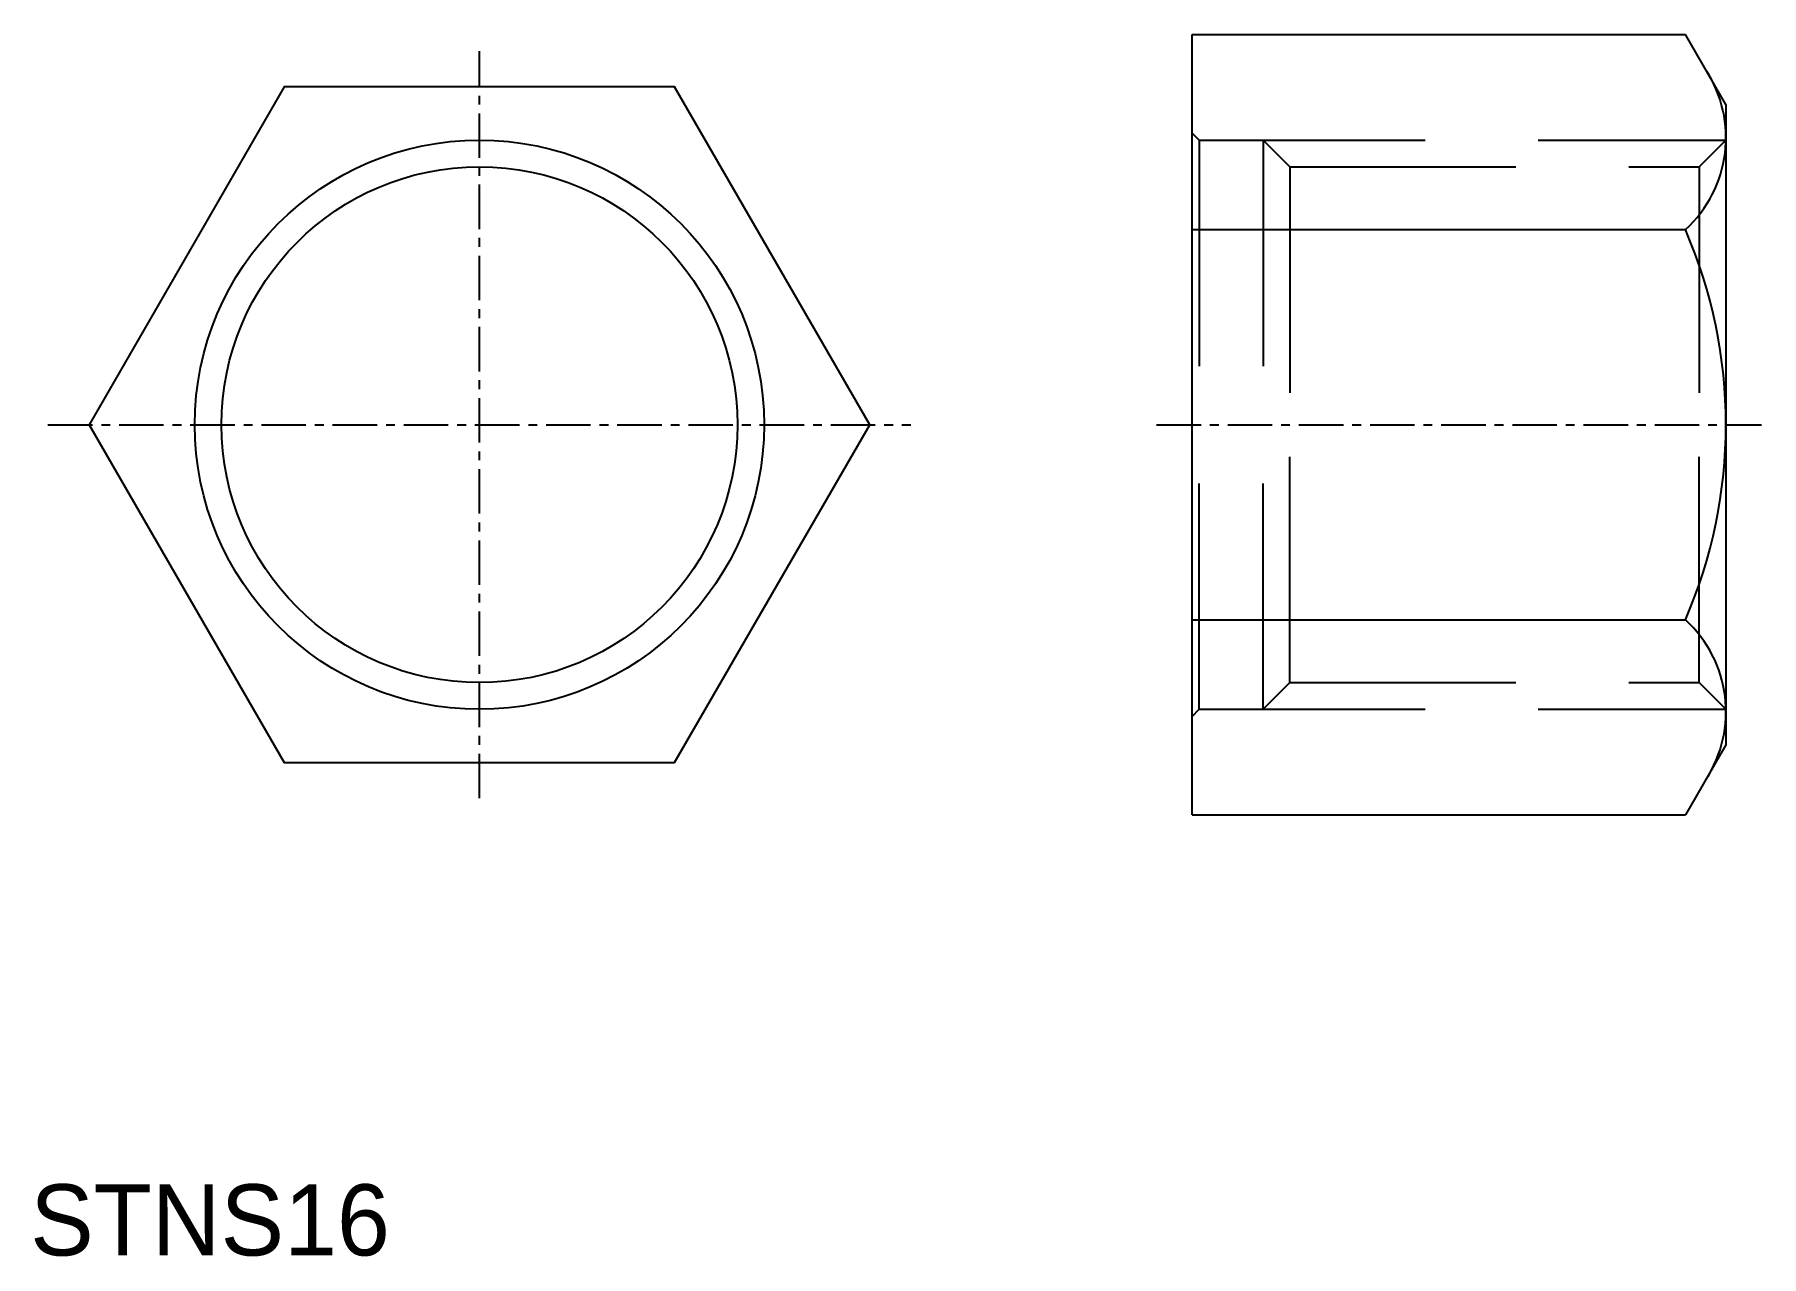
# Model space of a CAD drawing. Extents: x -0.2 to 48.3, y 18.7 to 53.1.
import ezdxf

# ---------------------------------------------------------------- set-up
doc = ezdxf.new("R2010")
doc.units = 0
doc.linetypes.add('CENTER', pattern=[2, 1.25, -0.25, 0.25, -0.25])
doc.linetypes.add('HIDDEN', pattern=[9.525, 6.35, -3.175])
doc.layers.get('0').update_dxf_attribs({"linetype": 'CONTINUOUS'})
doc.layers.add('18-1-HID', color=4, linetype='HIDDEN')
doc.layers.add('CENTER', color=1, linetype='CENTER')

msp = doc.modelspace()

# ---------------------------------------------------------------- linework, layer by layer
at = {"color": 7, "linetype": 'CONTINUOUS'}
for p, q in [((32.332, 31.124), (32.332, 53.064)), ((32.332, 53.064), (46.194, 53.064)), ((47.332, 51.094), (46.194, 53.064)), ((47.332, 51.094), (47.332, 33.094)), ((32.332, 47.579), (46.194, 47.579)), ((32.332, 36.609), (46.194, 36.609)), ((47.332, 33.094), (46.194, 31.124)), ((32.332, 31.124), (46.194, 31.124))]:
    msp.add_line(p, q, dxfattribs=at)
msp.add_lwpolyline([(17.788, 32.594), (23.273, 42.094), (17.788, 51.594), (6.819, 51.594), (1.334, 42.094), (6.819, 32.594)], close=True, dxfattribs=at)
for radius in [8, 7.25]:
    msp.add_circle((12.304, 42.094), radius, dxfattribs=at)
for centre, radius, start, end in [((43.836, 50.163), 3.499, 312.3893, 33.208), ((33.536, 42.094), 13.796, 336.5734, 23.4266), ((43.836, 34.025), 3.499, 326.792, 47.6107)]:
    msp.add_arc(centre, radius, start, end, dxfattribs=at)
at = {"layer": '18-1-HID', "color": 4, "linetype": 'HIDDEN'}
for p, q in [((32.332, 50.294), (32.532, 50.094)), ((32.532, 50.094), (47.332, 50.094)), ((32.532, 50.094), (32.532, 42.094)), ((34.332, 50.094), (35.082, 49.344)), ((34.332, 50.094), (34.332, 42.094)), ((46.582, 49.344), (47.332, 50.094)), ((35.082, 49.344), (46.582, 49.344)), ((35.082, 49.344), (35.082, 42.094)), ((46.582, 49.344), (46.582, 42.094)), ((32.532, 34.094), (32.532, 42.094)), ((34.332, 34.094), (34.332, 42.094)), ((35.082, 34.844), (35.082, 42.094)), ((46.582, 34.844), (46.582, 42.094)), ((34.332, 34.094), (35.082, 34.844)), ((35.082, 34.844), (46.582, 34.844)), ((46.582, 34.844), (47.332, 34.094)), ((32.332, 33.894), (32.532, 34.094)), ((32.532, 34.094), (47.332, 34.094))]:
    msp.add_line(p, q, dxfattribs=at)
at = {"layer": 'CENTER', "color": 1, "linetype": 'CENTER'}
for p, q in [((12.304, 31.594), (12.304, 52.594)), ((0.179, 42.094), (24.428, 42.094)), ((31.332, 42.094), (48.332, 42.094))]:
    msp.add_line(p, q, dxfattribs=at)

# ---------------------------------------------------------------- texts
at = {"color": 7, "linetype": 'CONTINUOUS'}
msp.add_text('STNS16', height=2, dxfattribs=at).set_placement((-0.32, 18.74))

doc.saveas('drawing.dxf')
